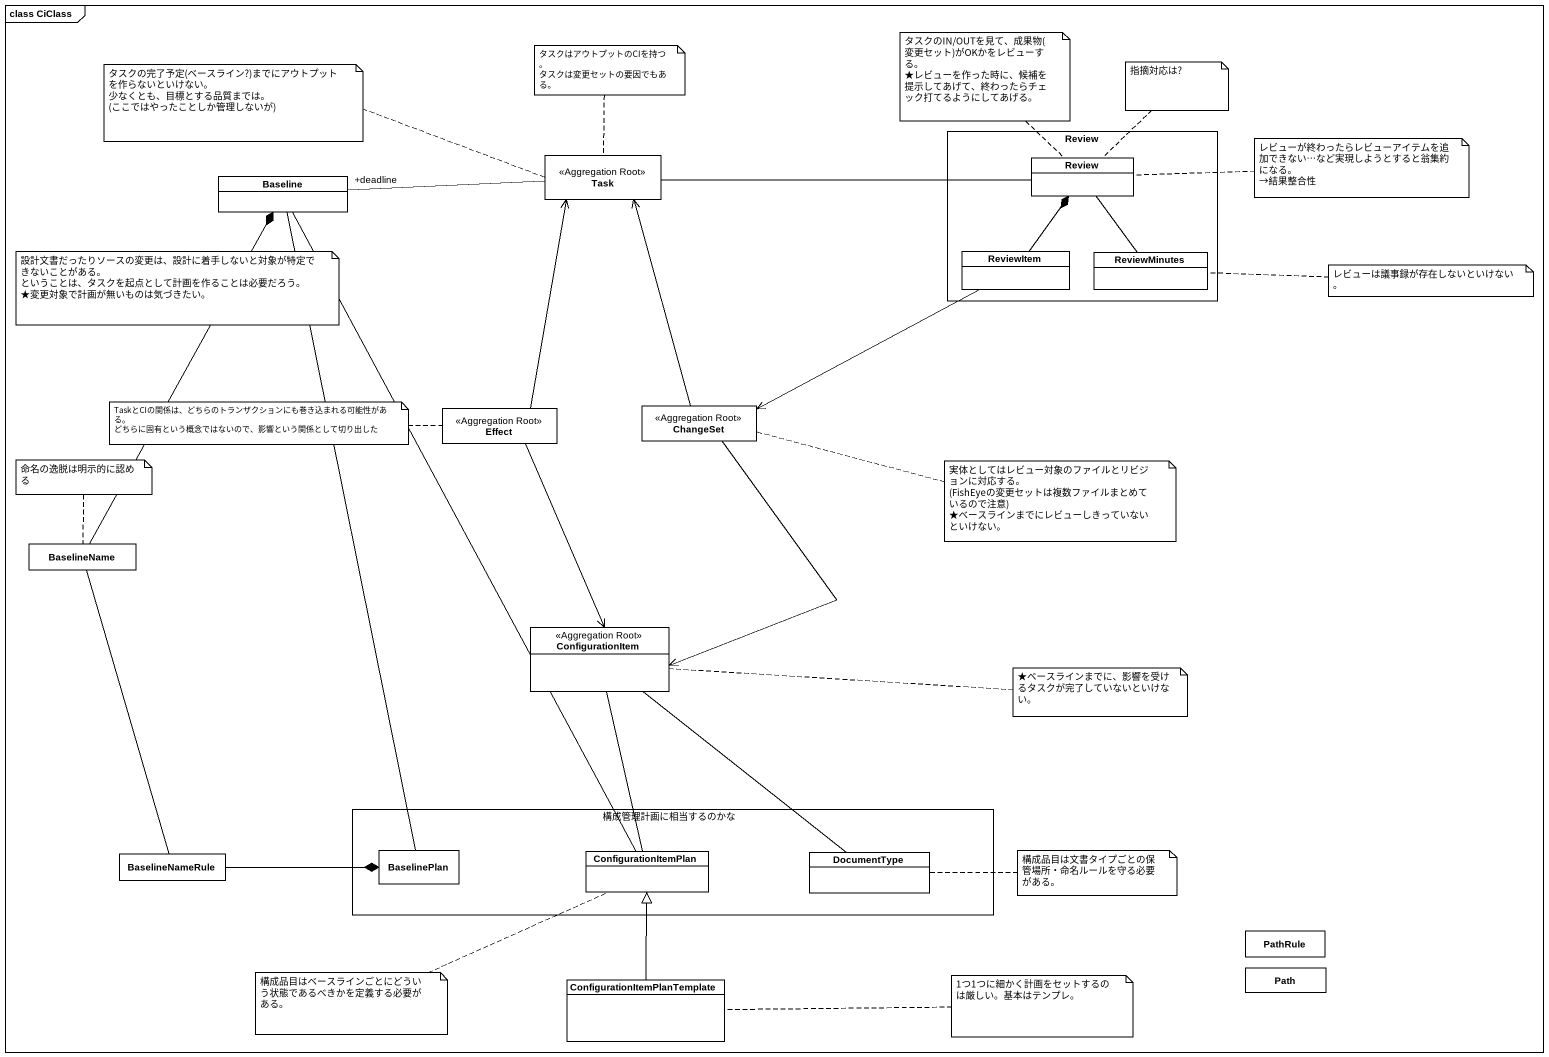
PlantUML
@startuml
mainframe class CiClass
hide circle
hide empty members
rectangle Review {
  class "Review" as Review_2
  class ReviewItem
  class ReviewMinutes
}
class Task <<Aggregation Root>>
class Baseline
class Effect <<Aggregation Root>>
class ChangeSet <<Aggregation Root>>
class BaselineName
class ConfigurationItem <<Aggregation Root>>
rectangle 構成管理計画に相当するのかな {
  class BaselinePlan
  class ConfigurationItemPlan
  class DocumentType
}
class BaselineNameRule
class PathRule
class Path
class "ConfigurationItemPlanTemplate" as ConfigurationItemPlanTemplat
Task -left- "+deadline" Baseline
Task <-- Effect
Task <-- ChangeSet
Review_2 -left- Task
Baseline -- BaselinePlan
ReviewItem -up-* Review_2
ReviewItem -left-> ChangeSet
ReviewMinutes -up- Review_2
Effect --> ConfigurationItem
BaselineName -up-* Baseline
BaselineName -- BaselineNameRule
ConfigurationItem <-up- ChangeSet
ConfigurationItem -- DocumentType
BaselineNameRule -right-* BaselinePlan
ConfigurationItemPlan -up- Baseline
ConfigurationItemPlan -up- ConfigurationItem
ConfigurationItemPlanTemplat -up-|> ConfigurationItemPlan
note top of Task
  タスクはアウトプットのCIを持つ。
  タスクは変更セットの要因でもある。
end note
note top of Review_2
  タスクのIN/OUTを見て、成果物(変更セット)がOKかをレビューする。
  ★レビューを作った時に、候補を提示してあげて、終わったらチェック打てるようにしてあげる。
end note
note left of Task
  タスクの完了予定(ベースライン?)までにアウトプットを作らないといけない。
  少なくとも、目標とする品質までは。
  (ここではやったことしか管理しないが)
end note
note top of Review_2 : 指摘対応は?
note right of Review_2
  レビューが終わったらレビューアイテムを追加できない…など実現しようとすると翁集約になる。
  →結果整合性
end note
note as N6
  設計文書だったりソースの変更は、設計に着手しないと対象が特定できないことがある。
  ということは、タスクを起点として計画を作ることは必要だろう。
  ★変更対象で計画が無いものは気づきたい。
end note
note right of ReviewMinutes : レビューは議事録が存在しないといけない。
note left of Effect
  TaskとCIの関係は、どちらのトランザクションにも巻き込まれる可能性がある。
  どちらに固有という概念ではないので、影響という関係として切り出した
end note
note top of BaselineName : 命名の逸脱は明示的に認める
note right of ChangeSet
  実体としてはレビュー対象のファイルとリビジョンに対応する。
  (FishEyeの変更セットは複数ファイルまとめているので注意)
  ★ベースラインまでにレビューしきっていないといけない。
end note
note right of ConfigurationItem : ★ベースラインまでに、影響を受けるタスクが完了していないといけない。
note right of DocumentType : 構成品目は文書タイプごとの保管場所・命名ルールを守る必要がある。
note left of ConfigurationItemPlan : 構成品目はベースラインごとにどういう状態であるべきかを定義する必要がある。
note right of ConfigurationItemPlanTemplat : 1つ1つに細かく計画をセットするのは厳しい。基本はテンプレ。
@enduml
